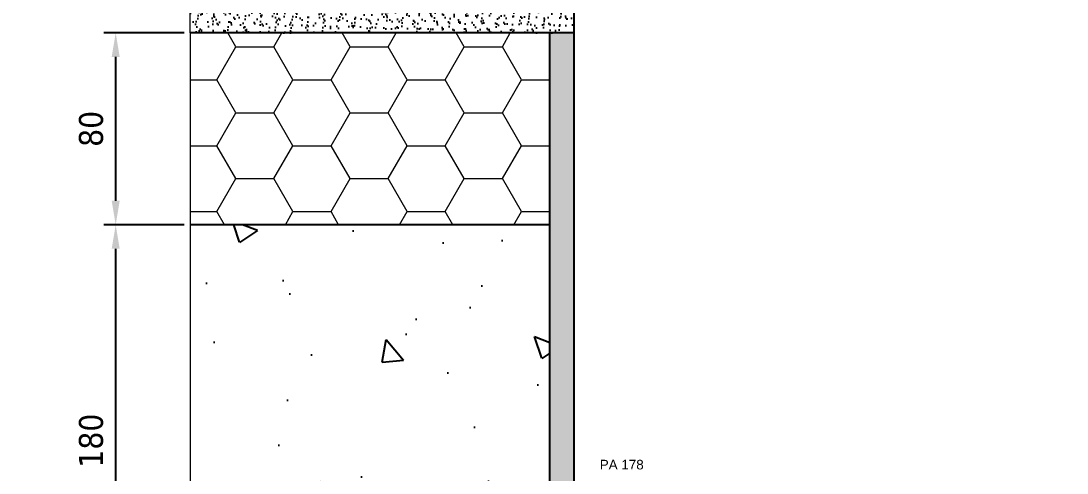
# Model space of a CAD drawing. Header units: millimetres. Extents: x -20000 to 230000, y -17405 to 25402.
# Drawn here: x 174447 to 174883.2, y -5775.6 to -5587.1 of the extents above; entities that cross this region are included whole.
import ezdxf
from ezdxf.enums import TextEntityAlignment as Align

# ---------------------------------------------------------------- set-up
doc = ezdxf.new("R2010")
doc.units = ezdxf.units.MM
doc.header["$PDMODE"] = 35
doc.header["$PDSIZE"] = 0.5
doc.layers.get('0').update_dxf_attribs({"lineweight": 13})
doc.layers.get('Defpoints').update_dxf_attribs({"true_color": 0xc2a584})
doc.layers.add('0 - Invisible', color=43, linetype='Continuous', lineweight=0, plot=False)
doc.layers.add('1 - BETON', color=251, linetype='Continuous', lineweight=25)
doc.layers.add('1 - Isolant', color=132, linetype='Continuous', lineweight=13)
doc.styles.get("Standard").update_dxf_attribs({"font": 'ARIALUNI.TTF'})
doc.styles.add('Texte Poralu', font='tahomabd.ttf')
doc.dimstyles.new('30 - 1000', dxfattribs={"dimtxt": 10, "dimasz": 10, "dimexe": 5, "dimexo": 2.5, "dimgap": 5, "dimtad": 1, "dimdec": 1, "dimtxsty": 'Texte Poralu', "dimcen": 5, "dimazin": 0, "dimtfac": 1, "dimtdec": 1, "dimtmove": 0, "dimatfit": 3, "dimfxl": 1, "dimarcsym": 0})

# ---------------------------------------------------------------- blocks, each defined once
blk = doc.blocks.new('*U441')
at = {"layer": '1 - Isolant'}
h = blk.add_hatch(dxfattribs=at)
h.set_pattern_fill('HONEY', color=256, scale=5, style=0)
h.set_pattern_definition([(0, (110.0000906813123, 79.99999999999812), (23.8125, 13.748153225), [15.875, -31.75]), (120, (110.0000906813123, 79.99999999999812), (-23.81249994797095, 13.74815331511695), [15.87499999999995, -31.7499999999999]), (59.99999999999999, (110.0000906813123, 79.99999999999812), (5.202904551637744e-08, 27.49630654011694), [-31.75, 15.875])])
h.paths.add_polyline_path([(-149.9999933903616, 0), (0, -9.094947017729282e-13), (-8.952838470577262e-13, 79.99999999999818), (-149.9999933903625, 79.99999999999906)])
at = {"layer": '0 - Invisible'}
blk.add_lwpolyline([(-149.9999933903625, 79.99999999999906), (-149.9999933903616, 0)], dxfattribs=at)
at = {"layer": '1 - Isolant'}
blk.add_lwpolyline([(-149.9999933903616, 0), (0, 0), (0, 0), (0, -9.094947017729282e-13), (-8.952838470577262e-13, 79.99999999999818), (-149.9999933903625, 79.99999999999906)], dxfattribs=at)
blk = doc.blocks.new('*U470')
for tag, p in [('PA1', (-319.999915530876, 123)), ('PA2', (319.9999155310297, 123))]:
    blk.add_attdef(tag, text='', height=4).set_placement(p, align=Align.MIDDLE_CENTER)
blk = doc.blocks.new('*U434')
at = {"layer": '1 - BETON'}
h = blk.add_hatch(dxfattribs=at)
h.set_pattern_fill('CONCRETE', color=256, scale=15, style=0, pattern_type=2)
h.set_pattern_definition([(49.99999999999999, (-50.00000000000003, -20.00000000000003), (107.589027390113, -9.412820247389266), [11.25, -123.75]), (355, (-50.00000000000003, -20.00000000000003), (-20.81270004195, 112.8288200550018), [9, -99]), (100.4514, (-41.03424800000003, -20.78440100000002), (86.77640725710323, 103.415931309143), [9.5610285, -105.1713168]), (46.18420000000002, (-50.00000000000003, 9.999999999999977), (160.0861572938467, -24.82785214935271), [16.87499999999996, -185.6249999999997]), (96.6356, (-36.65948825000003, 7.931003949999974), (140.1994058323055, 146.1176806350663), [14.3415432, -157.75695]), (351.1842, (-50.00000000000003, 9.999999999999977), (140.1992917700441, 146.1177901387987), [13.5, -148.5]), (21, (-35.00000000000003, 2.499999999999975), (89.53605781776925, -60.39283359980082), [11.25, -123.75]), (326.0000000000001, (-35.00000000000003, 2.499999999999975), (36.49729978823726, 108.772506757028), [9, -99]), (71.4514, (-27.53866505000002, -2.532740900000025), (126.0333942872235, 48.37957450649286), [9.5610285, -105.1713168]), (37.50000000000001, (-50.00000000000003, -20.00000000000003), (1.8239782975936, 49.93407807469672), [0, -97.8, 0, -100.5, 0, -99.375]), (7.499999999999999, (-50.00000000000003, -20.00000000000003), (39.46043061632229, 59.16175678235403), [0, -57.3, 0, -95.55, 0, -37.875]), (327.5, (-83.45000000000003, -20.00000000000003), (80.07336542586135, -3.383230760156963), [0, -37.5, 0, -117, 0, -155.25]), (317.5, (-98.45000000000003, -20.00000000000003), (87.47792540135794, 15.01574734984766), [0, -48.75, 0, -77.69999999999999, 0, -110.25])])
h.paths.add_polyline_path([(150, 179.9999999999999), (150, 0), (0, 0), (0, 180)])
at = {"layer": '0 - Invisible'}
blk.add_lwpolyline([(150, 179.9999999999999), (150, 0)], dxfattribs=at)
at = {"layer": '1 - BETON'}
blk.add_lwpolyline([(150, 0), (0, 0), (0, 180), (150, 179.9999999999999)], dxfattribs=at)
blk = doc.blocks.new('*D1055')
at = {"layer": 'Defpoints', "color": 0, "lineweight": -2, "transparency": 16777216}
for p, q in [((174514.9999754432, -5672.071593255383), (174481.4794443946, -5672.071593255383)), ((174486.4794443946, -5842.071593255383), (174486.4794443946, -5682.071593255383)), ((174514.9999754432, -5852.071593255383), (174481.4794443946, -5852.071593255383))]:
    blk.add_line(p, q, dxfattribs=at)
at = {"layer": 'Defpoints', "color": 0, "transparency": 16777216}
for p in [(174486.4794443946, -5672.071593255383), (174517.4999754432, -5672.071593255383), (174517.4999754432, -5852.071593255383)]:
    blk.add_point(p, dxfattribs=at)
for points in [[(174484.812777728, -5682.071593255383), (174488.1461110613, -5682.071593255383), (174486.4794443946, -5672.071593255383)], [(174484.812777728, -5842.071593255383), (174488.1461110613, -5842.071593255383), (174486.4794443946, -5852.071593255383)]]:
    blk.add_solid(points, dxfattribs=at)
at = {"layer": 'Defpoints', "color": 0, "transparency": 16777216, "insert": (174476.2511032261, -5762.071593255355), "char_height": 10, "attachment_point": 5, "rotation": 90, "style": 'Texte Poralu'}
blk.add_mtext('180', dxfattribs=at)
blk = doc.blocks.new('*D1058')
at = {"layer": 'Defpoints', "color": 0, "lineweight": -2, "transparency": 16777216}
for p, q in [((174514.9999502465, -5592.071698345001), (174481.4794443947, -5592.071698345001)), ((174486.4794443947, -5662.071698344981), (174486.4794443947, -5602.071698345001)), ((174515.0000062943, -5672.071698344981), (174481.4794443947, -5672.071698344981))]:
    blk.add_line(p, q, dxfattribs=at)
at = {"layer": 'Defpoints', "color": 0, "transparency": 16777216}
for p in [(174486.4794443947, -5592.071698345001), (174517.4999502465, -5592.071698345001), (174517.5000062943, -5672.071698344981)]:
    blk.add_point(p, dxfattribs=at)
for points in [[(174484.812777728, -5602.071698345001), (174488.1461110613, -5602.071698345001), (174486.4794443947, -5592.071698345001)], [(174484.812777728, -5662.071698344981), (174488.1461110613, -5662.071698344981), (174486.4794443947, -5672.071698344981)]]:
    blk.add_solid(points, dxfattribs=at)
at = {"layer": 'Defpoints', "color": 0, "transparency": 16777216, "insert": (174476.2511032261, -5632.071698344963), "char_height": 10, "attachment_point": 5, "rotation": 90, "style": 'Texte Poralu'}
blk.add_mtext('80', dxfattribs=at)
blk = doc.blocks.new('*U679')
at = {"layer": '1 - BETON'}
h = blk.add_hatch(dxfattribs=at)
h.set_pattern_fill('AR-SAND', color=256, scale=0.1)
h.set_pattern_definition([(37.50000000000001, (0, -59.9999999998895), (-0.1600031295984046, 4.894132373293424), [0, -3.860800000000001, 0, -4.318000000000001, 0, -4.1275]), (7.499999999999999, (0, -59.9999999998895), (4.495232831380027, 7.168251005683543), [0, -2.0828, 0, -3.4798, 0, -1.3335]), (327.5, (-3.1242, -59.9999999998895), (7.90992370241458, 0.01437184678545762), [0, -1.27, 0, -4.572, 0, -5.969]), (317.5, (-3.1242, -59.9999999998895), (7.635564524722972, 2.229293232572163), [0, -0.635, 0, -2.9972, 0, -3.429])])
h.paths.add_polyline_path([(9.999999999999963, -259.9999999998895), (10, 0), (0, 0), (-3.673940397442059e-14, -259.9999999998895)])
at = {"layer": '0 - Invisible'}
blk.add_line((-3.673940397442059e-14, -259.9999999998895), (9.999999999999963, -259.9999999998895), dxfattribs=at)
at = {"layer": '1 - BETON'}
blk.add_lwpolyline([(9.999999999999963, -259.9999999998895), (10, 0), (0, 0), (-3.673940397442059e-14, -259.9999999998895)], dxfattribs=at)
blk = doc.blocks.new('*U680')
at = {"layer": '1 - BETON'}
h = blk.add_hatch(dxfattribs=at)
h.set_pattern_fill('AR-SAND', color=256, scale=0.1)
h.set_pattern_definition([(37.50000000000001, (0, 40.00006681227478), (-0.1600031295984046, 4.894132373293424), [0, -3.860800000000001, 0, -4.318000000000001, 0, -4.1275]), (7.499999999999999, (0, 40.00006681227478), (4.495232831380027, 7.168251005683543), [0, -2.0828, 0, -3.4798, 0, -1.3335]), (327.5, (-3.1242, 40.00006681227478), (7.90992370241458, 0.01437184678545762), [0, -1.27, 0, -4.572, 0, -5.969]), (317.5, (-3.1242, 40.00006681227478), (7.635564524722972, 2.229293232572163), [0, -0.635, 0, -2.9972, 0, -3.429])])
h.paths.add_polyline_path([(9.999999999999964, -159.9999331877252), (10, 3.979039320256561e-13), (0, 0), (-3.673940397442059e-14, -159.9999331877256)])
at = {"layer": '0 - Invisible'}
blk.add_line((-3.673940397442059e-14, -159.9999331877256), (9.999999999999964, -159.9999331877252), dxfattribs=at)
at = {"layer": '1 - BETON'}
blk.add_lwpolyline([(9.999999999999964, -159.9999331877252), (10, 3.979039320256561e-13), (0, 0), (-3.673940397442059e-14, -159.9999331877256)], dxfattribs=at)
blk = doc.blocks.new('*D1061')
at = {"layer": 'Defpoints', "color": 0, "lineweight": -2, "transparency": 16777216}
blk.add_line((174840.0000000001, -3795.668358777184), (174875.9922766959, -3795.668358777184), dxfattribs=at)
at = {"layer": 'Defpoints', "color": 0, "transparency": 16777216}
for p in [(174837.5000000001, -3795.668358777184), (174837.5000000002, -3795.668358777184), (169999.9999999997, -6005.668358777198)]:
    blk.add_point(p, dxfattribs=at)
at = {"layer": 'Defpoints', "color": 0, "transparency": 16777216, "insert": (174859.2461383481, -3785.463523317144), "char_height": 10, "attachment_point": 5, "style": 'Texte Poralu'}
blk.add_mtext('2210', dxfattribs=at)
blk = doc.blocks.new('*D1062')
at = {"layer": 'Defpoints', "color": 0, "lineweight": -2, "transparency": 16777216}
blk.add_line((175120.0000000001, -3615.668358777184), (175155.9922766959, -3615.668358777184), dxfattribs=at)
at = {"layer": 'Defpoints', "color": 0, "transparency": 16777216}
for p in [(175117.5000000001, -3615.668358777184), (175117.5000000002, -3615.668358777184), (169999.9999999997, -6005.668358777198)]:
    blk.add_point(p, dxfattribs=at)
at = {"layer": 'Defpoints', "color": 0, "transparency": 16777216, "insert": (175139.2461383481, -3605.460165358783), "char_height": 10, "attachment_point": 5, "style": 'Texte Poralu'}
blk.add_mtext('2390', dxfattribs=at)
blk = doc.blocks.new('*D1063')
at = {"layer": 'Defpoints', "color": 0, "lineweight": -2, "transparency": 16777216}
blk.add_line((175420.0000000001, -3505.6683587772), (175455.9922766959, -3505.6683587772), dxfattribs=at)
at = {"layer": 'Defpoints', "color": 0, "transparency": 16777216}
for p in [(175417.5000000001, -3505.6683587772), (175417.5000000001, -3505.6683587772), (170000, -6005.668358777197)]:
    blk.add_point(p, dxfattribs=at)
at = {"layer": 'Defpoints', "color": 0, "transparency": 16777216, "insert": (175439.246138348, -3495.463523317159), "char_height": 10, "attachment_point": 5, "style": 'Texte Poralu'}
blk.add_mtext('2500', dxfattribs=at)
blk = doc.blocks.new('*D1064')
at = {"layer": 'Defpoints', "color": 0, "lineweight": -2, "transparency": 16777216}
blk.add_line((174750.0000000001, -3805.668358777185), (174785.9922766962, -3805.668358777185), dxfattribs=at)
at = {"layer": 'Defpoints', "color": 0, "transparency": 16777216}
for p in [(174747.5000000001, -3805.668358777185), (174747.5000000005, -3805.668358777185), (169999.9999999997, -6005.668358777198)]:
    blk.add_point(p, dxfattribs=at)
at = {"layer": 'Defpoints', "color": 0, "transparency": 16777216, "insert": (174769.2461383484, -3795.463523317145), "char_height": 10, "attachment_point": 5, "style": 'Texte Poralu'}
blk.add_mtext('2200', dxfattribs=at)

msp = doc.modelspace()

# ---------------------------------------------------------------- block references
at = {"xscale": -1}
for name, p, rotation in [('*U680', (174677.4998734239, -5592.071583746912), 270.0000544799311), ('*U679', (174667.4999754432, -5852.071593255381), 180.0000544799311)]:
    msp.add_blockref(name, p, dxfattribs=dict(at, rotation=rotation))
at = {"rotation": 4.014127135292442e-05}
msp.add_blockref('*U441', (174667.4999996846, -5672.071593255383), dxfattribs=at)
at = {"xscale": -1}
msp.add_blockref('*U434', (174667.4999754432, -5852.071593255383), dxfattribs=at)
ref = msp.add_blockref('*U470', (175017.4999995112, -5895.071593255387))
ref.add_attrib('PA1', 'PA 178', dxfattribs={"height": 4}).set_placement((174697.5000839803, -5772.071593255387), align=Align.MIDDLE_CENTER)

# ---------------------------------------------------------------- dimensions: what is measured, and where the dimension line sits
at = {"layer": 'Defpoints'}
for feature_location, offset, origin, picture, middle in [((175417.5000000001, -3505.6683587772), (0, 0), (170000, -6005.668358777197), '*D1063', (175439.246138348, -3495.463523317159)), ((175117.5000000001, -3615.668358777184), (1.1641532182693481e-10, 0), (169999.9999999997, -6005.668358777198), '*D1062', (175139.2461383481, -3605.460165358783)), ((174837.5000000001, -3795.668358777184), (1.1641532182693481e-10, 0), (169999.9999999997, -6005.668358777198), '*D1061', (174859.2461383481, -3785.463523317144)), ((174747.5000000001, -3805.668358777185), (4.0745362639427185e-10, 0), (169999.9999999997, -6005.668358777198), '*D1064', (174769.2461383484, -3795.463523317145))]:
    dim = msp.add_ordinate_dim(feature_location=feature_location, offset=offset, dtype=0, origin=origin, dimstyle='30 - 1000', dxfattribs=at)
    dim.commit()
    dim.dimension.update_dxf_attribs({"geometry": picture, "text_midpoint": middle})
for base, p1, p2, picture, middle in [((174486.4794443947, -5592.071698345001), (174517.5000062943, -5672.071698344981), (174517.4999502465, -5592.071698345001), '*D1058', (174476.2511032261, -5632.071698344963)), ((174486.4794443946, -5672.071593255383), (174517.4999754432, -5852.071593255383), (174517.4999754432, -5672.071593255383), '*D1055', (174476.2511032261, -5762.071593255355))]:
    dim = msp.add_linear_dim(base=base, p1=p1, p2=p2, angle=90, dimstyle='30 - 1000', dxfattribs=at)
    dim.commit()
    dim.dimension.update_dxf_attribs({"geometry": picture, "text_midpoint": middle})

doc.saveas('drawing.dxf')
